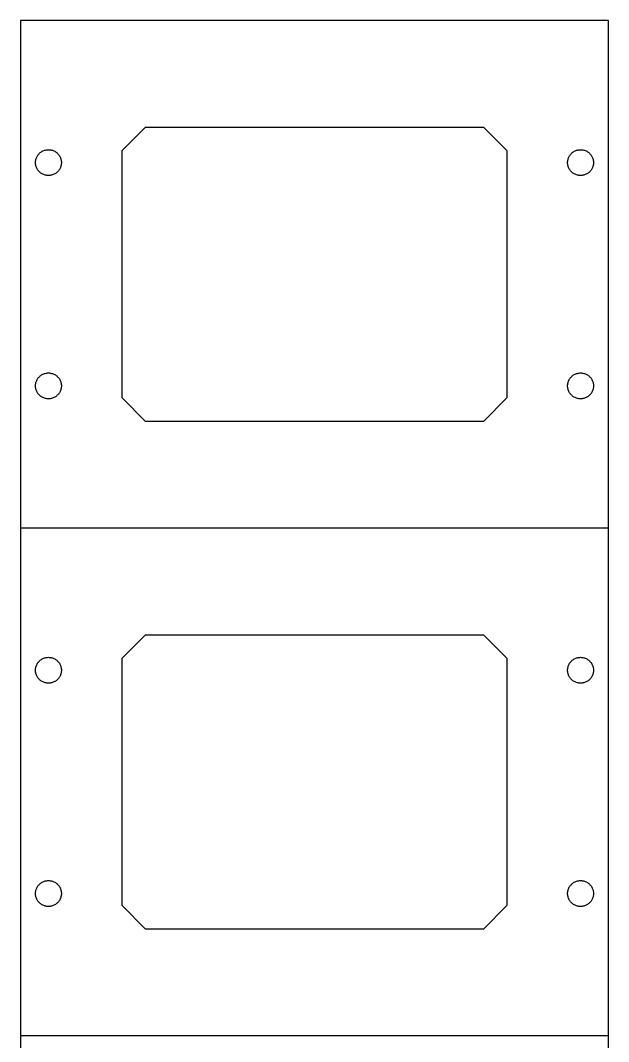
# Model space of a CAD drawing. Extents: x 0 to 125, y 0 to 432.
# Drawn here: x 0 to 125, y 214.8 to 432 of the extents above; entities that cross this region are included whole.
import ezdxf

# ---------------------------------------------------------------- set-up
doc = ezdxf.new("R2010")
doc.units = 0
doc.layers.add('LAYER_1', color=7, linetype='CONTINUOUS')

msp = doc.modelspace()

# ---------------------------------------------------------------- linework, layer by layer
at = {"layer": 'LAYER_1', "color": 7}
for p, q in [((0, 432.000035), (0, 0.000007)), ((124.999998, 432.000035), (0, 432.000035)), ((124.999998, 0.000007), (124.999998, 432.000035)), ((21.598599, 404.301834), (26.598601, 409.301833)), ((26.598601, 409.301833), (98.401398, 409.301833)), ((98.401398, 409.301833), (103.401399, 404.301834)), ((4.476499, 404.071933), (4.625199, 404.159834)), ((4.625199, 404.159834), (4.7791, 404.238334)), ((4.7791, 404.238334), (4.937698, 404.306934)), ((4.937698, 404.306934), (5.100199, 404.365433)), ((5.100199, 404.365433), (5.2661, 404.413634)), ((5.2661, 404.413634), (5.4347, 404.451333)), ((5.4347, 404.451333), (5.6053, 404.478342)), ((5.6053, 404.478333), (5.777301, 404.494646)), ((5.777301, 404.494634), (5.949998, 404.500025)), ((5.949998, 404.500033), (6.122698, 404.494643)), ((6.122698, 404.494634), (6.294699, 404.478322)), ((6.294699, 404.478333), (6.465299, 404.451325)), ((6.465299, 404.451333), (6.633899, 404.413634)), ((6.633899, 404.413634), (6.7998, 404.365433)), ((6.7998, 404.365433), (6.9624, 404.306934)), ((6.9624, 404.306934), (7.120898, 404.238334)), ((7.120898, 404.238334), (7.2748, 404.159834)), ((7.2748, 404.159834), (7.4235, 404.071933)), ((21.598599, 351.698223), (21.598599, 404.301834)), ((103.401399, 404.301834), (103.401399, 351.698223)), ((117.576498, 404.071933), (117.725198, 404.159834)), ((117.725198, 404.159834), (117.8791, 404.238334)), ((117.8791, 404.238334), (118.037599, 404.306934)), ((118.037599, 404.306934), (118.200198, 404.365433)), ((118.200198, 404.365433), (118.3661, 404.413634)), ((118.3661, 404.413634), (118.534699, 404.451333)), ((118.534699, 404.451333), (118.7053, 404.478342)), ((118.7053, 404.478333), (118.8773, 404.494646)), ((118.8773, 404.494634), (119.05, 404.500025)), ((119.05, 404.500033), (119.222698, 404.494643)), ((119.222698, 404.494634), (119.394698, 404.478322)), ((119.394698, 404.478333), (119.565299, 404.451325)), ((119.565299, 404.451333), (119.733898, 404.413634)), ((119.733898, 404.413634), (119.8998, 404.365433)), ((119.8998, 404.365433), (120.0623, 404.306934)), ((120.0623, 404.306934), (120.220898, 404.238334)), ((120.220898, 404.238334), (120.374799, 404.159834)), ((120.374799, 404.159834), (120.5235, 404.071933)), ((3.199999, 401.750035), (3.20539, 401.922735)), ((3.205398, 401.922735), (3.221711, 402.094735)), ((3.221699, 402.094735), (3.248708, 402.265336)), ((3.2487, 402.265336), (3.286399, 402.433935)), ((3.286399, 402.433935), (3.334599, 402.599834)), ((3.334599, 402.599834), (3.393099, 402.762335)), ((3.393099, 402.762335), (3.461698, 402.920935)), ((3.461698, 402.920935), (3.540198, 403.074834)), ((3.540198, 403.074834), (3.628099, 403.223534)), ((3.628099, 403.223534), (3.725201, 403.366434)), ((3.725201, 403.366434), (3.831099, 403.502934)), ((3.831099, 403.502934), (3.9453, 403.632533)), ((3.9453, 403.632533), (4.0675, 403.754735)), ((4.0675, 403.754735), (4.197099, 403.868934)), ((4.197099, 403.868934), (4.333598, 403.974835)), ((4.333598, 403.974835), (4.476499, 404.071933)), ((7.4235, 404.071933), (7.5664, 403.974835)), ((7.5664, 403.974835), (7.7029, 403.868934)), ((7.7029, 403.868934), (7.832499, 403.754735)), ((7.832499, 403.754735), (7.954699, 403.632533)), ((7.954699, 403.632533), (8.0689, 403.502934)), ((8.0689, 403.502934), (8.174798, 403.366434)), ((8.174798, 403.366434), (8.271899, 403.223534)), ((8.271899, 403.223534), (8.3598, 403.074834)), ((8.3598, 403.074834), (8.438301, 402.920935)), ((8.438301, 402.920935), (8.5069, 402.762335)), ((8.5069, 402.762335), (8.565399, 402.599834)), ((8.565399, 402.599834), (8.6136, 402.433935)), ((8.6136, 402.433935), (8.651299, 402.265336)), ((8.651299, 402.265336), (8.678308, 402.094735)), ((8.678299, 402.094735), (8.694612, 401.922735)), ((8.694601, 401.922735), (8.699991, 401.750035)), ((116.299999, 401.750035), (116.305389, 401.922735)), ((116.305398, 401.922735), (116.32171, 402.094735)), ((116.321699, 402.094735), (116.348708, 402.265336)), ((116.348699, 402.265336), (116.386398, 402.433935)), ((116.386398, 402.433935), (116.434599, 402.599834)), ((116.434599, 402.599834), (116.493098, 402.762335)), ((116.493098, 402.762335), (116.561698, 402.920935)), ((116.561698, 402.920935), (116.640198, 403.074834)), ((116.640198, 403.074834), (116.728099, 403.223534)), ((116.728099, 403.223534), (116.8252, 403.366434)), ((116.8252, 403.366434), (116.931099, 403.502934)), ((116.931099, 403.502934), (117.0453, 403.632533)), ((117.0453, 403.632533), (117.167499, 403.754735)), ((117.167499, 403.754735), (117.297098, 403.868934)), ((117.297098, 403.868934), (117.433598, 403.974835)), ((117.433598, 403.974835), (117.576498, 404.071933)), ((120.5235, 404.071933), (120.6664, 403.974835)), ((120.6664, 403.974835), (120.8029, 403.868934)), ((120.8029, 403.868934), (120.932499, 403.754735)), ((120.932499, 403.754735), (121.054698, 403.632533)), ((121.054698, 403.632533), (121.168899, 403.502934)), ((121.168899, 403.502934), (121.274798, 403.366434)), ((121.274798, 403.366434), (121.371899, 403.223534)), ((121.371899, 403.223534), (121.4598, 403.074834)), ((121.4598, 403.074834), (121.5383, 402.920935)), ((121.5383, 402.920935), (121.6069, 402.762335)), ((121.6069, 402.762335), (121.665399, 402.599834)), ((121.665399, 402.599834), (121.7136, 402.433935)), ((121.7136, 402.433935), (121.751299, 402.265336)), ((121.751299, 402.265336), (121.778308, 402.094735)), ((121.778299, 402.094735), (121.794611, 401.922735)), ((121.7946, 401.922735), (121.799991, 401.750035)), ((3.205398, 401.577334), (3.200008, 401.750035)), ((3.221699, 401.405334), (3.205387, 401.577334)), ((3.2487, 401.234734), (3.221691, 401.405334)), ((3.286399, 401.066134), (3.2487, 401.234734)), ((3.334599, 400.900235), (3.286399, 401.066134)), ((3.393099, 400.737735), (3.334599, 400.900235)), ((3.461698, 400.579134), (3.393099, 400.737735)), ((3.540198, 400.425236), (3.461698, 400.579134)), ((3.628099, 400.276535), (3.540198, 400.425236)), ((3.725201, 400.133635), (3.628099, 400.276535)), ((3.831099, 399.997135), (3.725201, 400.133635)), ((3.9453, 399.867533), (3.831099, 399.997135)), ((4.0675, 399.745334), (3.9453, 399.867533)), ((4.197099, 399.631133), (4.0675, 399.745334)), ((7.832499, 399.745334), (7.7029, 399.631133)), ((7.954699, 399.867533), (7.832499, 399.745334)), ((8.0689, 399.997135), (7.954699, 399.867533)), ((8.174798, 400.133635), (8.0689, 399.997135)), ((8.271899, 400.276535), (8.174798, 400.133635)), ((8.3598, 400.425236), (8.271899, 400.276535)), ((8.438301, 400.579134), (8.3598, 400.425236)), ((8.5069, 400.737735), (8.438301, 400.579134)), ((8.565399, 400.900235), (8.5069, 400.737735)), ((8.6136, 401.066134), (8.565399, 400.900235)), ((8.651299, 401.234734), (8.6136, 401.066134)), ((8.678299, 401.405334), (8.651291, 401.234734)), ((8.694601, 401.577334), (8.678288, 401.405334)), ((8.7, 401.750035), (8.694609, 401.577334)), ((116.305398, 401.577334), (116.300007, 401.750035)), ((116.321699, 401.405334), (116.305386, 401.577334)), ((116.348699, 401.234734), (116.32169, 401.405334)), ((116.386398, 401.066134), (116.348699, 401.234734)), ((116.434599, 400.900235), (116.386398, 401.066134)), ((116.493098, 400.737735), (116.434599, 400.900235)), ((116.561698, 400.579134), (116.493098, 400.737735)), ((116.640198, 400.425236), (116.561698, 400.579134)), ((116.728099, 400.276535), (116.640198, 400.425236)), ((116.8252, 400.133635), (116.728099, 400.276535)), ((116.931099, 399.997135), (116.8252, 400.133635)), ((117.0453, 399.867533), (116.931099, 399.997135)), ((117.167499, 399.745334), (117.0453, 399.867533)), ((117.297098, 399.631133), (117.167499, 399.745334)), ((120.932499, 399.745334), (120.8029, 399.631133)), ((121.054698, 399.867533), (120.932499, 399.745334)), ((121.168899, 399.997135), (121.054698, 399.867533)), ((121.274798, 400.133635), (121.168899, 399.997135)), ((121.371899, 400.276535), (121.274798, 400.133635)), ((121.4598, 400.425236), (121.371899, 400.276535)), ((121.5383, 400.579134), (121.4598, 400.425236)), ((121.6069, 400.737735), (121.5383, 400.579134)), ((121.665399, 400.900235), (121.6069, 400.737735)), ((121.7136, 401.066134), (121.665399, 400.900235)), ((121.751299, 401.234734), (121.7136, 401.066134)), ((121.778299, 401.405334), (121.75129, 401.234734)), ((121.7946, 401.577334), (121.778288, 401.405334)), ((121.799999, 401.750035), (121.794609, 401.577334)), ((4.333598, 399.525235), (4.197099, 399.631133)), ((4.476499, 399.428133), (4.333598, 399.525235)), ((4.625199, 399.340133), (4.476499, 399.428133)), ((4.7791, 399.261735), (4.625199, 399.340133)), ((4.937698, 399.193135), (4.7791, 399.261735)), ((5.100199, 399.134633), (4.937698, 399.193135)), ((5.2661, 399.086435), (5.100199, 399.134633)), ((5.4347, 399.048733), (5.2661, 399.086435)), ((5.6053, 399.021733), (5.4347, 399.048742)), ((5.777301, 399.005435), (5.6053, 399.021747)), ((5.949998, 399.000033), (5.777301, 399.005424)), ((6.122698, 399.005435), (5.949998, 399.000044)), ((6.294699, 399.021733), (6.122698, 399.005421)), ((6.465299, 399.048733), (6.294699, 399.021725)), ((6.633899, 399.086435), (6.465299, 399.048733)), ((6.7998, 399.134633), (6.633899, 399.086435)), ((6.9624, 399.193135), (6.7998, 399.134633)), ((7.120898, 399.261735), (6.9624, 399.193135)), ((7.2748, 399.340133), (7.120898, 399.261735)), ((7.4235, 399.428133), (7.2748, 399.340133)), ((7.5664, 399.525235), (7.4235, 399.428133)), ((7.7029, 399.631133), (7.5664, 399.525235)), ((117.433598, 399.525235), (117.297098, 399.631133)), ((117.576498, 399.428133), (117.433598, 399.525235)), ((117.725198, 399.340133), (117.576498, 399.428133)), ((117.8791, 399.261735), (117.725198, 399.340133)), ((118.037599, 399.193135), (117.8791, 399.261735)), ((118.200198, 399.134633), (118.037599, 399.193135)), ((118.3661, 399.086435), (118.200198, 399.134633)), ((118.534699, 399.048733), (118.3661, 399.086435)), ((118.7053, 399.021733), (118.534699, 399.048742)), ((118.8773, 399.005435), (118.7053, 399.021747)), ((119.05, 399.000033), (118.8773, 399.005424)), ((119.222698, 399.005435), (119.05, 399.000044)), ((119.394698, 399.021733), (119.222698, 399.005421)), ((119.565299, 399.048733), (119.394698, 399.021725)), ((119.733898, 399.086435), (119.565299, 399.048733)), ((119.8998, 399.134633), (119.733898, 399.086435)), ((120.0623, 399.193135), (119.8998, 399.134633)), ((120.220898, 399.261735), (120.0623, 399.193135)), ((120.374799, 399.340133), (120.220898, 399.261735)), ((120.5235, 399.428133), (120.374799, 399.340133)), ((120.6664, 399.525235), (120.5235, 399.428133)), ((120.8029, 399.631133), (120.6664, 399.525235)), ((4.0675, 356.254729), (4.197099, 356.368944)), ((4.197099, 356.368944), (4.333598, 356.474834)), ((4.333598, 356.474834), (4.476499, 356.571946)), ((4.476499, 356.571946), (4.625199, 356.659943)), ((4.625199, 356.659943), (4.7791, 356.738345)), ((4.7791, 356.738345), (4.937698, 356.806925)), ((4.937698, 356.806925), (5.100199, 356.865429)), ((5.100199, 356.865429), (5.2661, 356.913633)), ((5.2661, 356.913633), (5.4347, 356.951338)), ((5.4347, 356.951338), (5.6053, 356.978431)), ((5.6053, 356.978346), (5.777301, 356.994715)), ((5.777301, 356.994631), (5.949998, 356.999993)), ((5.949998, 357.000021), (6.122698, 356.994659)), ((6.122698, 356.994631), (6.294699, 356.978262)), ((6.294699, 356.978346), (6.465299, 356.951253)), ((6.465299, 356.951338), (6.633899, 356.913633)), ((6.633899, 356.913633), (6.7998, 356.865429)), ((6.7998, 356.865429), (6.9624, 356.806925)), ((6.9624, 356.806925), (7.120898, 356.738345)), ((7.120898, 356.738345), (7.2748, 356.659943)), ((7.2748, 356.659943), (7.4235, 356.571946)), ((7.4235, 356.571946), (7.5664, 356.474834)), ((7.5664, 356.474834), (7.7029, 356.368944)), ((7.7029, 356.368944), (7.832499, 356.254729)), ((117.167499, 356.254729), (117.297098, 356.368944)), ((117.297098, 356.368944), (117.433598, 356.474834)), ((117.433598, 356.474834), (117.576498, 356.571946)), ((117.576498, 356.571946), (117.725198, 356.659943)), ((117.725198, 356.659943), (117.8791, 356.738345)), ((117.8791, 356.738345), (118.037599, 356.806925)), ((118.037599, 356.806925), (118.200198, 356.865429)), ((118.200198, 356.865429), (118.3661, 356.913633)), ((118.3661, 356.913633), (118.534699, 356.951338)), ((118.534699, 356.951338), (118.7053, 356.978431)), ((118.7053, 356.978346), (118.8773, 356.994715)), ((118.8773, 356.994631), (119.05, 356.999993)), ((119.05, 357.000021), (119.222698, 356.994659)), ((119.222698, 356.994631), (119.394698, 356.978262)), ((119.394698, 356.978346), (119.565299, 356.951253)), ((119.565299, 356.951338), (119.733898, 356.913633)), ((119.733898, 356.913633), (119.8998, 356.865429)), ((119.8998, 356.865429), (120.0623, 356.806925)), ((120.0623, 356.806925), (120.220898, 356.738345)), ((120.220898, 356.738345), (120.374799, 356.659943)), ((120.374799, 356.659943), (120.5235, 356.571946)), ((120.5235, 356.571946), (120.6664, 356.474834)), ((120.6664, 356.474834), (120.8029, 356.368944)), ((120.8029, 356.368944), (120.932499, 356.254729)), ((3.199999, 354.250048), (3.20539, 354.42274)), ((3.205398, 354.077328), (3.200008, 354.250048)), ((3.205398, 354.42274), (3.221711, 354.594726)), ((3.221699, 354.594726), (3.248708, 354.765329)), ((3.2487, 354.765329), (3.286399, 354.933929)), ((3.286399, 354.933929), (3.334599, 355.099847)), ((3.334599, 355.099847), (3.393099, 355.262322)), ((3.393099, 355.262322), (3.461698, 355.420931)), ((3.461698, 355.420931), (3.540198, 355.574827)), ((3.540198, 355.574827), (3.628099, 355.72353)), ((3.628099, 355.72353), (3.725201, 355.866447)), ((3.725201, 355.866447), (3.831099, 356.00293)), ((3.831099, 356.00293), (3.9453, 356.132526)), ((3.9453, 356.132526), (4.0675, 356.254729)), ((7.832499, 356.254729), (7.954699, 356.132526)), ((7.954699, 356.132526), (8.0689, 356.00293)), ((8.0689, 356.00293), (8.174798, 355.866447)), ((8.174798, 355.866447), (8.271899, 355.72353)), ((8.271899, 355.72353), (8.3598, 355.574827)), ((8.3598, 355.574827), (8.438301, 355.420931)), ((8.438301, 355.420931), (8.5069, 355.262322)), ((8.5069, 355.262322), (8.565399, 355.099847)), ((8.565399, 355.099847), (8.6136, 354.933929)), ((8.6136, 354.933929), (8.651299, 354.765329)), ((8.651299, 354.765329), (8.678308, 354.594726)), ((8.678299, 354.594726), (8.694612, 354.42274)), ((8.694601, 354.42274), (8.699991, 354.250048)), ((8.7, 354.250048), (8.694609, 354.077328)), ((116.299999, 354.250048), (116.305389, 354.42274)), ((116.305398, 354.077328), (116.300007, 354.250048)), ((116.305398, 354.42274), (116.32171, 354.594726)), ((116.321699, 354.594726), (116.348708, 354.765329)), ((116.348699, 354.765329), (116.386398, 354.933929)), ((116.386398, 354.933929), (116.434599, 355.099847)), ((116.434599, 355.099847), (116.493098, 355.262322)), ((116.493098, 355.262322), (116.561698, 355.420931)), ((116.561698, 355.420931), (116.640198, 355.574827)), ((116.640198, 355.574827), (116.728099, 355.72353)), ((116.728099, 355.72353), (116.8252, 355.866447)), ((116.8252, 355.866447), (116.931099, 356.00293)), ((116.931099, 356.00293), (117.0453, 356.132526)), ((117.0453, 356.132526), (117.167499, 356.254729)), ((120.932499, 356.254729), (121.054698, 356.132526)), ((121.054698, 356.132526), (121.168899, 356.00293)), ((121.168899, 356.00293), (121.274798, 355.866447)), ((121.274798, 355.866447), (121.371899, 355.72353)), ((121.371899, 355.72353), (121.4598, 355.574827)), ((121.4598, 355.574827), (121.5383, 355.420931)), ((121.5383, 355.420931), (121.6069, 355.262322)), ((121.6069, 355.262322), (121.665399, 355.099847)), ((121.665399, 355.099847), (121.7136, 354.933929)), ((121.7136, 354.933929), (121.751299, 354.765329)), ((121.751299, 354.765329), (121.778308, 354.594726)), ((121.778299, 354.594726), (121.794611, 354.42274)), ((121.7946, 354.42274), (121.799991, 354.250048)), ((121.799999, 354.250048), (121.794609, 354.077328)), ((3.221699, 353.905342), (3.205387, 354.077328)), ((3.2487, 353.734738), (3.221691, 353.905342)), ((3.286399, 353.566139), (3.2487, 353.734738)), ((3.334599, 353.40022), (3.286399, 353.566139)), ((3.393099, 353.237745), (3.334599, 353.40022)), ((3.461698, 353.079136), (3.393099, 353.237745)), ((3.540198, 352.92524), (3.461698, 353.079136)), ((3.628099, 352.776537), (3.540198, 352.92524)), ((3.725201, 352.63362), (3.628099, 352.776537)), ((3.831099, 352.497137), (3.725201, 352.63362)), ((3.9453, 352.367541), (3.831099, 352.497137)), ((4.0675, 352.245339), (3.9453, 352.367541)), ((4.197099, 352.131123), (4.0675, 352.245339)), ((4.333598, 352.025234), (4.197099, 352.131123)), ((4.476499, 351.928121), (4.333598, 352.025234)), ((7.5664, 352.025234), (7.4235, 351.928121)), ((7.7029, 352.131123), (7.5664, 352.025234)), ((7.832499, 352.245339), (7.7029, 352.131123)), ((7.954699, 352.367541), (7.832499, 352.245339)), ((8.0689, 352.497137), (7.954699, 352.367541)), ((8.174798, 352.63362), (8.0689, 352.497137)), ((8.271899, 352.776537), (8.174798, 352.63362)), ((8.3598, 352.92524), (8.271899, 352.776537)), ((8.438301, 353.079136), (8.3598, 352.92524)), ((8.5069, 353.237745), (8.438301, 353.079136)), ((8.565399, 353.40022), (8.5069, 353.237745)), ((8.6136, 353.566139), (8.565399, 353.40022)), ((8.651299, 353.734738), (8.6136, 353.566139)), ((8.678299, 353.905342), (8.651291, 353.734738)), ((8.694601, 354.077328), (8.678288, 353.905342)), ((116.321699, 353.905342), (116.305386, 354.077328)), ((116.348699, 353.734738), (116.32169, 353.905342)), ((116.386398, 353.566139), (116.348699, 353.734738)), ((116.434599, 353.40022), (116.386398, 353.566139)), ((116.493098, 353.237745), (116.434599, 353.40022)), ((116.561698, 353.079136), (116.493098, 353.237745)), ((116.640198, 352.92524), (116.561698, 353.079136)), ((116.728099, 352.776537), (116.640198, 352.92524)), ((116.8252, 352.63362), (116.728099, 352.776537)), ((116.931099, 352.497137), (116.8252, 352.63362)), ((117.0453, 352.367541), (116.931099, 352.497137)), ((117.167499, 352.245339), (117.0453, 352.367541)), ((117.297098, 352.131123), (117.167499, 352.245339)), ((117.433598, 352.025234), (117.297098, 352.131123)), ((117.576498, 351.928121), (117.433598, 352.025234)), ((120.6664, 352.025234), (120.5235, 351.928121)), ((120.8029, 352.131123), (120.6664, 352.025234)), ((120.932499, 352.245339), (120.8029, 352.131123)), ((121.054698, 352.367541), (120.932499, 352.245339)), ((121.168899, 352.497137), (121.054698, 352.367541)), ((121.274798, 352.63362), (121.168899, 352.497137)), ((121.371899, 352.776537), (121.274798, 352.63362)), ((121.4598, 352.92524), (121.371899, 352.776537)), ((121.5383, 353.079136), (121.4598, 352.92524)), ((121.6069, 353.237745), (121.5383, 353.079136)), ((121.665399, 353.40022), (121.6069, 353.237745)), ((121.7136, 353.566139), (121.665399, 353.40022)), ((121.751299, 353.734738), (121.7136, 353.566139)), ((121.778299, 353.905342), (121.75129, 353.734738)), ((121.7946, 354.077328), (121.778288, 353.905342)), ((4.625199, 351.840237), (4.476499, 351.928121)), ((4.7791, 351.761723), (4.625199, 351.840237)), ((4.937698, 351.693143), (4.7791, 351.761723)), ((5.100199, 351.634638), (4.937698, 351.693143)), ((5.2661, 351.586434), (5.100199, 351.634638)), ((5.4347, 351.54873), (5.2661, 351.586434)), ((5.6053, 351.521721), (5.4347, 351.548814)), ((5.777301, 351.505437), (5.6053, 351.521806)), ((5.949998, 351.500046), (5.777301, 351.505408)), ((6.122698, 351.505437), (5.949998, 351.500074)), ((6.294699, 351.521721), (6.122698, 351.505352)), ((6.465299, 351.54873), (6.294699, 351.521636)), ((6.633899, 351.586434), (6.465299, 351.54873)), ((6.7998, 351.634638), (6.633899, 351.586434)), ((6.9624, 351.693143), (6.7998, 351.634638)), ((7.120898, 351.761723), (6.9624, 351.693143)), ((7.2748, 351.840237), (7.120898, 351.761723)), ((7.4235, 351.928121), (7.2748, 351.840237)), ((26.598601, 346.698233), (21.598599, 351.698223)), ((103.401399, 351.698223), (98.401398, 346.698233)), ((117.725198, 351.840237), (117.576498, 351.928121)), ((117.8791, 351.761723), (117.725198, 351.840237)), ((118.037599, 351.693143), (117.8791, 351.761723)), ((118.200198, 351.634638), (118.037599, 351.693143)), ((118.3661, 351.586434), (118.200198, 351.634638)), ((118.534699, 351.54873), (118.3661, 351.586434)), ((118.7053, 351.521721), (118.534699, 351.548814)), ((118.8773, 351.505437), (118.7053, 351.521806)), ((119.05, 351.500046), (118.8773, 351.505408)), ((119.222698, 351.505437), (119.05, 351.500074)), ((119.394698, 351.521721), (119.222698, 351.505352)), ((119.565299, 351.54873), (119.394698, 351.521636)), ((119.733898, 351.586434), (119.565299, 351.54873)), ((119.8998, 351.634638), (119.733898, 351.586434)), ((120.0623, 351.693143), (119.8998, 351.634638)), ((120.220898, 351.761723), (120.0623, 351.693143)), ((120.374799, 351.840237), (120.220898, 351.761723)), ((120.5235, 351.928121), (120.374799, 351.840237)), ((98.401398, 346.698233), (26.598601, 346.698233)), ((124.999998, 324.000019), (0, 324.000019)), ((21.598599, 296.301819), (26.598601, 301.301817)), ((26.598601, 301.301817), (98.401398, 301.301817)), ((98.401398, 301.301817), (103.401399, 296.301819)), ((3.725201, 295.366419), (3.831099, 295.502918)), ((3.831099, 295.502918), (3.9453, 295.632518)), ((3.9453, 295.632518), (4.0675, 295.75472)), ((4.0675, 295.75472), (4.197099, 295.868918)), ((4.197099, 295.868918), (4.333598, 295.974819)), ((4.333598, 295.974819), (4.476499, 296.071918)), ((4.476499, 296.071918), (4.625199, 296.159819)), ((4.625199, 296.159819), (4.7791, 296.238319)), ((4.7791, 296.238319), (4.937698, 296.306919)), ((4.937698, 296.306919), (5.100199, 296.365418)), ((5.100199, 296.365418), (5.2661, 296.413618)), ((5.2661, 296.413618), (5.4347, 296.451318)), ((5.4347, 296.451318), (5.6053, 296.478326)), ((5.6053, 296.478318), (5.777301, 296.49463)), ((5.777301, 296.494619), (5.949998, 296.500009)), ((5.949998, 296.500018), (6.122698, 296.494627)), ((6.122698, 296.494619), (6.294699, 296.478307)), ((6.294699, 296.478318), (6.465299, 296.451309)), ((6.465299, 296.451318), (6.633899, 296.413618)), ((6.633899, 296.413618), (6.7998, 296.365418)), ((6.7998, 296.365418), (6.9624, 296.306919)), ((6.9624, 296.306919), (7.120898, 296.238319)), ((7.120898, 296.238319), (7.2748, 296.159819)), ((7.2748, 296.159819), (7.4235, 296.071918)), ((7.4235, 296.071918), (7.5664, 295.974819)), ((7.5664, 295.974819), (7.7029, 295.868918)), ((7.7029, 295.868918), (7.832499, 295.75472)), ((7.832499, 295.75472), (7.954699, 295.632518)), ((7.954699, 295.632518), (8.0689, 295.502918)), ((8.0689, 295.502918), (8.174798, 295.366419)), ((21.598599, 243.698207), (21.598599, 296.301819)), ((103.401399, 296.301819), (103.401399, 243.698207)), ((116.8252, 295.366419), (116.931099, 295.502918)), ((116.931099, 295.502918), (117.0453, 295.632518)), ((117.0453, 295.632518), (117.167499, 295.75472)), ((117.167499, 295.75472), (117.297098, 295.868918)), ((117.297098, 295.868918), (117.433598, 295.974819)), ((117.433598, 295.974819), (117.576498, 296.071918)), ((117.576498, 296.071918), (117.725198, 296.159819)), ((117.725198, 296.159819), (117.8791, 296.238319)), ((117.8791, 296.238319), (118.037599, 296.306919)), ((118.037599, 296.306919), (118.200198, 296.365418)), ((118.200198, 296.365418), (118.3661, 296.413618)), ((118.3661, 296.413618), (118.534699, 296.451318)), ((118.534699, 296.451318), (118.7053, 296.478326)), ((118.7053, 296.478318), (118.8773, 296.49463)), ((118.8773, 296.494619), (119.05, 296.500009)), ((119.05, 296.500018), (119.222698, 296.494627)), ((119.222698, 296.494619), (119.394698, 296.478307)), ((119.394698, 296.478318), (119.565299, 296.451309)), ((119.565299, 296.451318), (119.733898, 296.413618)), ((119.733898, 296.413618), (119.8998, 296.365418)), ((119.8998, 296.365418), (120.0623, 296.306919)), ((120.0623, 296.306919), (120.220898, 296.238319)), ((120.220898, 296.238319), (120.374799, 296.159819)), ((120.374799, 296.159819), (120.5235, 296.071918)), ((120.5235, 296.071918), (120.6664, 295.974819)), ((120.6664, 295.974819), (120.8029, 295.868918)), ((120.8029, 295.868918), (120.932499, 295.75472)), ((120.932499, 295.75472), (121.054698, 295.632518)), ((121.054698, 295.632518), (121.168899, 295.502918)), ((121.168899, 295.502918), (121.274798, 295.366419)), ((3.199999, 293.750019), (3.20539, 293.922719)), ((3.205398, 293.577319), (3.200008, 293.750019)), ((3.221699, 293.405319), (3.205387, 293.577319)), ((3.205398, 293.922719), (3.221711, 294.09472)), ((3.2487, 293.234718), (3.221691, 293.405319)), ((3.221699, 294.09472), (3.248708, 294.26532)), ((3.2487, 294.26532), (3.286399, 294.43392)), ((3.286399, 294.43392), (3.334599, 294.599819)), ((3.334599, 294.599819), (3.393099, 294.762319)), ((3.393099, 294.762319), (3.461698, 294.92092)), ((3.461698, 294.92092), (3.540198, 295.074818)), ((3.540198, 295.074818), (3.628099, 295.223518)), ((3.628099, 295.223518), (3.725201, 295.366419)), ((8.174798, 295.366419), (8.271899, 295.223518)), ((8.271899, 295.223518), (8.3598, 295.074818)), ((8.3598, 295.074818), (8.438301, 294.92092)), ((8.438301, 294.92092), (8.5069, 294.762319)), ((8.5069, 294.762319), (8.565399, 294.599819)), ((8.565399, 294.599819), (8.6136, 294.43392)), ((8.6136, 294.43392), (8.651299, 294.26532)), ((8.678299, 293.405319), (8.651291, 293.234718)), ((8.651299, 294.26532), (8.678308, 294.09472)), ((8.694601, 293.577319), (8.678288, 293.405319)), ((8.678299, 294.09472), (8.694612, 293.922719)), ((8.694601, 293.922719), (8.699991, 293.750019)), ((8.7, 293.750019), (8.694609, 293.577319)), ((116.299999, 293.750019), (116.305389, 293.922719)), ((116.305398, 293.577319), (116.300007, 293.750019)), ((116.321699, 293.405319), (116.305386, 293.577319)), ((116.305398, 293.922719), (116.32171, 294.09472)), ((116.348699, 293.234718), (116.32169, 293.405319)), ((116.321699, 294.09472), (116.348708, 294.26532)), ((116.348699, 294.26532), (116.386398, 294.43392)), ((116.386398, 294.43392), (116.434599, 294.599819)), ((116.434599, 294.599819), (116.493098, 294.762319)), ((116.493098, 294.762319), (116.561698, 294.92092)), ((116.561698, 294.92092), (116.640198, 295.074818)), ((116.640198, 295.074818), (116.728099, 295.223518)), ((116.728099, 295.223518), (116.8252, 295.366419)), ((121.274798, 295.366419), (121.371899, 295.223518)), ((121.371899, 295.223518), (121.4598, 295.074818)), ((121.4598, 295.074818), (121.5383, 294.92092)), ((121.5383, 294.92092), (121.6069, 294.762319)), ((121.6069, 294.762319), (121.665399, 294.599819)), ((121.665399, 294.599819), (121.7136, 294.43392)), ((121.7136, 294.43392), (121.751299, 294.26532)), ((121.778299, 293.405319), (121.75129, 293.234718)), ((121.751299, 294.26532), (121.778308, 294.09472)), ((121.7946, 293.577319), (121.778288, 293.405319)), ((121.778299, 294.09472), (121.794611, 293.922719)), ((121.7946, 293.922719), (121.799991, 293.750019)), ((121.799999, 293.750019), (121.794609, 293.577319)), ((3.286399, 293.066119), (3.2487, 293.234718)), ((3.334599, 292.90022), (3.286399, 293.066119)), ((3.393099, 292.737719), (3.334599, 292.90022)), ((3.461698, 292.579119), (3.393099, 292.737719)), ((3.540198, 292.42522), (3.461698, 292.579119)), ((3.628099, 292.27652), (3.540198, 292.42522)), ((3.725201, 292.13362), (3.628099, 292.27652)), ((3.831099, 291.99712), (3.725201, 292.13362)), ((3.9453, 291.867518), (3.831099, 291.99712)), ((4.0675, 291.745319), (3.9453, 291.867518)), ((4.197099, 291.631117), (4.0675, 291.745319)), ((4.333598, 291.525219), (4.197099, 291.631117)), ((4.476499, 291.428118), (4.333598, 291.525219)), ((4.625199, 291.340118), (4.476499, 291.428118)), ((4.7791, 291.261719), (4.625199, 291.340118)), ((4.937698, 291.19312), (4.7791, 291.261719)), ((5.100199, 291.134618), (4.937698, 291.19312)), ((5.2661, 291.08642), (5.100199, 291.134618)), ((6.7998, 291.134618), (6.633899, 291.08642)), ((6.9624, 291.19312), (6.7998, 291.134618)), ((7.120898, 291.261719), (6.9624, 291.19312)), ((7.2748, 291.340118), (7.120898, 291.261719)), ((7.4235, 291.428118), (7.2748, 291.340118)), ((7.5664, 291.525219), (7.4235, 291.428118)), ((7.7029, 291.631117), (7.5664, 291.525219)), ((7.832499, 291.745319), (7.7029, 291.631117)), ((7.954699, 291.867518), (7.832499, 291.745319)), ((8.0689, 291.99712), (7.954699, 291.867518)), ((8.174798, 292.13362), (8.0689, 291.99712)), ((8.271899, 292.27652), (8.174798, 292.13362)), ((8.3598, 292.42522), (8.271899, 292.27652)), ((8.438301, 292.579119), (8.3598, 292.42522)), ((8.5069, 292.737719), (8.438301, 292.579119)), ((8.565399, 292.90022), (8.5069, 292.737719)), ((8.6136, 293.066119), (8.565399, 292.90022)), ((8.651299, 293.234718), (8.6136, 293.066119)), ((116.386398, 293.066119), (116.348699, 293.234718)), ((116.434599, 292.90022), (116.386398, 293.066119)), ((116.493098, 292.737719), (116.434599, 292.90022)), ((116.561698, 292.579119), (116.493098, 292.737719)), ((116.640198, 292.42522), (116.561698, 292.579119)), ((116.728099, 292.27652), (116.640198, 292.42522)), ((116.8252, 292.13362), (116.728099, 292.27652)), ((116.931099, 291.99712), (116.8252, 292.13362)), ((117.0453, 291.867518), (116.931099, 291.99712)), ((117.167499, 291.745319), (117.0453, 291.867518)), ((117.297098, 291.631117), (117.167499, 291.745319)), ((117.433598, 291.525219), (117.297098, 291.631117)), ((117.576498, 291.428118), (117.433598, 291.525219)), ((117.725198, 291.340118), (117.576498, 291.428118)), ((117.8791, 291.261719), (117.725198, 291.340118)), ((118.037599, 291.19312), (117.8791, 291.261719)), ((118.200198, 291.134618), (118.037599, 291.19312)), ((118.3661, 291.08642), (118.200198, 291.134618)), ((119.8998, 291.134618), (119.733898, 291.08642)), ((120.0623, 291.19312), (119.8998, 291.134618)), ((120.220898, 291.261719), (120.0623, 291.19312)), ((120.374799, 291.340118), (120.220898, 291.261719)), ((120.5235, 291.428118), (120.374799, 291.340118)), ((120.6664, 291.525219), (120.5235, 291.428118)), ((120.8029, 291.631117), (120.6664, 291.525219)), ((120.932499, 291.745319), (120.8029, 291.631117)), ((121.054698, 291.867518), (120.932499, 291.745319)), ((121.168899, 291.99712), (121.054698, 291.867518)), ((121.274798, 292.13362), (121.168899, 291.99712)), ((121.371899, 292.27652), (121.274798, 292.13362)), ((121.4598, 292.42522), (121.371899, 292.27652)), ((121.5383, 292.579119), (121.4598, 292.42522)), ((121.6069, 292.737719), (121.5383, 292.579119)), ((121.665399, 292.90022), (121.6069, 292.737719)), ((121.7136, 293.066119), (121.665399, 292.90022)), ((121.751299, 293.234718), (121.7136, 293.066119)), ((5.4347, 291.048718), (5.2661, 291.08642)), ((5.6053, 291.021718), (5.4347, 291.048726)), ((5.777301, 291.005419), (5.6053, 291.021732)), ((5.949998, 291.000018), (5.777301, 291.005408)), ((6.122698, 291.005419), (5.949998, 291.000029)), ((6.294699, 291.021718), (6.122698, 291.005405)), ((6.465299, 291.048718), (6.294699, 291.021709)), ((6.633899, 291.08642), (6.465299, 291.048718)), ((118.534699, 291.048718), (118.3661, 291.08642)), ((118.7053, 291.021718), (118.534699, 291.048726)), ((118.8773, 291.005419), (118.7053, 291.021732)), ((119.05, 291.000018), (118.8773, 291.005408)), ((119.222698, 291.005419), (119.05, 291.000029)), ((119.394698, 291.021718), (119.222698, 291.005405)), ((119.565299, 291.048718), (119.394698, 291.021709)), ((119.733898, 291.08642), (119.565299, 291.048718)), ((3.540198, 247.574812), (3.628099, 247.723515)), ((3.628099, 247.723515), (3.725201, 247.866432)), ((3.725201, 247.866432), (3.831099, 248.002915)), ((3.831099, 248.002915), (3.9453, 248.132511)), ((3.9453, 248.132511), (4.0675, 248.254713)), ((4.0675, 248.254713), (4.197099, 248.368929)), ((4.197099, 248.368929), (4.333598, 248.474818)), ((4.333598, 248.474818), (4.476499, 248.571931)), ((4.476499, 248.571931), (4.625199, 248.659928)), ((4.625199, 248.659928), (4.7791, 248.738329)), ((4.7791, 248.738329), (4.937698, 248.806909)), ((4.937698, 248.806909), (5.100199, 248.865414)), ((5.100199, 248.865414), (5.2661, 248.913617)), ((5.2661, 248.913617), (5.4347, 248.951322)), ((5.4347, 248.951322), (5.6053, 248.978416)), ((5.6053, 248.978331), (5.777301, 248.9947)), ((5.777301, 248.994615), (5.949998, 248.999977)), ((5.949998, 249.000006), (6.122698, 248.994643)), ((6.122698, 248.994615), (6.294699, 248.978246)), ((6.294699, 248.978331), (6.465299, 248.951238)), ((6.465299, 248.951322), (6.633899, 248.913617)), ((6.633899, 248.913617), (6.7998, 248.865414)), ((6.7998, 248.865414), (6.9624, 248.806909)), ((6.9624, 248.806909), (7.120898, 248.738329)), ((7.120898, 248.738329), (7.2748, 248.659928)), ((7.2748, 248.659928), (7.4235, 248.571931)), ((7.4235, 248.571931), (7.5664, 248.474818)), ((7.5664, 248.474818), (7.7029, 248.368929)), ((7.7029, 248.368929), (7.832499, 248.254713)), ((7.832499, 248.254713), (7.954699, 248.132511)), ((7.954699, 248.132511), (8.0689, 248.002915)), ((8.0689, 248.002915), (8.174798, 247.866432)), ((8.174798, 247.866432), (8.271899, 247.723515)), ((8.271899, 247.723515), (8.3598, 247.574812)), ((116.640198, 247.574812), (116.728099, 247.723515)), ((116.728099, 247.723515), (116.8252, 247.866432)), ((116.8252, 247.866432), (116.931099, 248.002915)), ((116.931099, 248.002915), (117.0453, 248.132511)), ((117.0453, 248.132511), (117.167499, 248.254713)), ((117.167499, 248.254713), (117.297098, 248.368929)), ((117.297098, 248.368929), (117.433598, 248.474818)), ((117.433598, 248.474818), (117.576498, 248.571931)), ((117.576498, 248.571931), (117.725198, 248.659928)), ((117.725198, 248.659928), (117.8791, 248.738329)), ((117.8791, 248.738329), (118.037599, 248.806909)), ((118.037599, 248.806909), (118.200198, 248.865414)), ((118.200198, 248.865414), (118.3661, 248.913617)), ((118.3661, 248.913617), (118.534699, 248.951322)), ((118.534699, 248.951322), (118.7053, 248.978416)), ((118.7053, 248.978331), (118.8773, 248.9947)), ((118.8773, 248.994615), (119.05, 248.999977)), ((119.05, 249.000006), (119.222698, 248.994643)), ((119.222698, 248.994615), (119.394698, 248.978246)), ((119.394698, 248.978331), (119.565299, 248.951238)), ((119.565299, 248.951322), (119.733898, 248.913617)), ((119.733898, 248.913617), (119.8998, 248.865414)), ((119.8998, 248.865414), (120.0623, 248.806909)), ((120.0623, 248.806909), (120.220898, 248.738329)), ((120.220898, 248.738329), (120.374799, 248.659928)), ((120.374799, 248.659928), (120.5235, 248.571931)), ((120.5235, 248.571931), (120.6664, 248.474818)), ((120.6664, 248.474818), (120.8029, 248.368929)), ((120.8029, 248.368929), (120.932499, 248.254713)), ((120.932499, 248.254713), (121.054698, 248.132511)), ((121.054698, 248.132511), (121.168899, 248.002915)), ((121.168899, 248.002915), (121.274798, 247.866432)), ((121.274798, 247.866432), (121.371899, 247.723515)), ((121.371899, 247.723515), (121.4598, 247.574812)), ((3.199999, 246.250032), (3.20539, 246.422724)), ((3.205398, 246.077312), (3.200008, 246.250032)), ((3.221699, 245.905326), (3.205387, 246.077312)), ((3.205398, 246.422724), (3.221711, 246.59471)), ((3.2487, 245.734723), (3.221691, 245.905326)), ((3.221699, 246.59471), (3.248708, 246.765314)), ((3.2487, 246.765314), (3.286399, 246.933913)), ((3.286399, 245.566123), (3.2487, 245.734723)), ((3.286399, 246.933913), (3.334599, 247.099832)), ((3.334599, 245.400205), (3.286399, 245.566123)), ((3.334599, 247.099832), (3.393099, 247.262307)), ((3.393099, 247.262307), (3.461698, 247.420916)), ((3.461698, 247.420916), (3.540198, 247.574812)), ((8.3598, 247.574812), (8.438301, 247.420916)), ((8.438301, 247.420916), (8.5069, 247.262307)), ((8.5069, 247.262307), (8.565399, 247.099832)), ((8.565399, 247.099832), (8.6136, 246.933913)), ((8.6136, 245.566123), (8.565399, 245.400205)), ((8.6136, 246.933913), (8.651299, 246.765314)), ((8.651299, 245.734723), (8.6136, 245.566123)), ((8.678299, 245.905326), (8.651291, 245.734723)), ((8.651299, 246.765314), (8.678308, 246.59471)), ((8.694601, 246.077312), (8.678288, 245.905326)), ((8.678299, 246.59471), (8.694612, 246.422724)), ((8.694601, 246.422724), (8.699991, 246.250032)), ((8.7, 246.250032), (8.694609, 246.077312)), ((116.299999, 246.250032), (116.305389, 246.422724)), ((116.305398, 246.077312), (116.300007, 246.250032)), ((116.321699, 245.905326), (116.305386, 246.077312)), ((116.305398, 246.422724), (116.32171, 246.59471)), ((116.348699, 245.734723), (116.32169, 245.905326)), ((116.321699, 246.59471), (116.348708, 246.765314)), ((116.348699, 246.765314), (116.386398, 246.933913)), ((116.386398, 245.566123), (116.348699, 245.734723)), ((116.386398, 246.933913), (116.434599, 247.099832)), ((116.434599, 245.400205), (116.386398, 245.566123)), ((116.434599, 247.099832), (116.493098, 247.262307)), ((116.493098, 247.262307), (116.561698, 247.420916)), ((116.561698, 247.420916), (116.640198, 247.574812)), ((121.4598, 247.574812), (121.5383, 247.420916)), ((121.5383, 247.420916), (121.6069, 247.262307)), ((121.6069, 247.262307), (121.665399, 247.099832)), ((121.665399, 247.099832), (121.7136, 246.933913)), ((121.7136, 245.566123), (121.665399, 245.400205)), ((121.7136, 246.933913), (121.751299, 246.765314)), ((121.751299, 245.734723), (121.7136, 245.566123)), ((121.778299, 245.905326), (121.75129, 245.734723)), ((121.751299, 246.765314), (121.778308, 246.59471)), ((121.7946, 246.077312), (121.778288, 245.905326)), ((121.778299, 246.59471), (121.794611, 246.422724)), ((121.7946, 246.422724), (121.799991, 246.250032)), ((121.799999, 246.250032), (121.794609, 246.077312)), ((3.393099, 245.237729), (3.334599, 245.400205)), ((3.461698, 245.079121), (3.393099, 245.237729)), ((3.540198, 244.925225), (3.461698, 245.079121)), ((3.628099, 244.776522), (3.540198, 244.925225)), ((3.725201, 244.633605), (3.628099, 244.776522)), ((3.831099, 244.497122), (3.725201, 244.633605)), ((3.9453, 244.367525), (3.831099, 244.497122)), ((4.0675, 244.245323), (3.9453, 244.367525)), ((4.197099, 244.131108), (4.0675, 244.245323)), ((4.333598, 244.025218), (4.197099, 244.131108)), ((4.476499, 243.928105), (4.333598, 244.025218)), ((4.625199, 243.840221), (4.476499, 243.928105)), ((4.7791, 243.761707), (4.625199, 243.840221)), ((4.937698, 243.693127), (4.7791, 243.761707)), ((5.100199, 243.634623), (4.937698, 243.693127)), ((5.2661, 243.586419), (5.100199, 243.634623)), ((5.4347, 243.548714), (5.2661, 243.586419)), ((5.6053, 243.521705), (5.4347, 243.548799)), ((5.777301, 243.505421), (5.6053, 243.52179)), ((5.949998, 243.500031), (5.777301, 243.505393)), ((6.122698, 243.505421), (5.949998, 243.500059)), ((6.294699, 243.521705), (6.122698, 243.505337)), ((6.465299, 243.548714), (6.294699, 243.521621)), ((6.633899, 243.586419), (6.465299, 243.548714)), ((6.7998, 243.634623), (6.633899, 243.586419)), ((6.9624, 243.693127), (6.7998, 243.634623)), ((7.120898, 243.761707), (6.9624, 243.693127)), ((7.2748, 243.840221), (7.120898, 243.761707)), ((7.4235, 243.928105), (7.2748, 243.840221)), ((7.5664, 244.025218), (7.4235, 243.928105)), ((7.7029, 244.131108), (7.5664, 244.025218)), ((7.832499, 244.245323), (7.7029, 244.131108)), ((7.954699, 244.367525), (7.832499, 244.245323)), ((8.0689, 244.497122), (7.954699, 244.367525)), ((8.174798, 244.633605), (8.0689, 244.497122)), ((8.271899, 244.776522), (8.174798, 244.633605)), ((8.3598, 244.925225), (8.271899, 244.776522)), ((8.438301, 245.079121), (8.3598, 244.925225)), ((8.5069, 245.237729), (8.438301, 245.079121)), ((8.565399, 245.400205), (8.5069, 245.237729)), ((26.598601, 238.698217), (21.598599, 243.698207)), ((103.401399, 243.698207), (98.401398, 238.698217)), ((116.493098, 245.237729), (116.434599, 245.400205)), ((116.561698, 245.079121), (116.493098, 245.237729)), ((116.640198, 244.925225), (116.561698, 245.079121)), ((116.728099, 244.776522), (116.640198, 244.925225)), ((116.8252, 244.633605), (116.728099, 244.776522)), ((116.931099, 244.497122), (116.8252, 244.633605)), ((117.0453, 244.367525), (116.931099, 244.497122)), ((117.167499, 244.245323), (117.0453, 244.367525)), ((117.297098, 244.131108), (117.167499, 244.245323)), ((117.433598, 244.025218), (117.297098, 244.131108)), ((117.576498, 243.928105), (117.433598, 244.025218)), ((117.725198, 243.840221), (117.576498, 243.928105)), ((117.8791, 243.761707), (117.725198, 243.840221)), ((118.037599, 243.693127), (117.8791, 243.761707)), ((118.200198, 243.634623), (118.037599, 243.693127)), ((118.3661, 243.586419), (118.200198, 243.634623)), ((118.534699, 243.548714), (118.3661, 243.586419)), ((118.7053, 243.521705), (118.534699, 243.548799)), ((118.8773, 243.505421), (118.7053, 243.52179)), ((119.05, 243.500031), (118.8773, 243.505393)), ((119.222698, 243.505421), (119.05, 243.500059)), ((119.394698, 243.521705), (119.222698, 243.505337)), ((119.565299, 243.548714), (119.394698, 243.521621)), ((119.733898, 243.586419), (119.565299, 243.548714)), ((119.8998, 243.634623), (119.733898, 243.586419)), ((120.0623, 243.693127), (119.8998, 243.634623)), ((120.220898, 243.761707), (120.0623, 243.693127)), ((120.374799, 243.840221), (120.220898, 243.761707)), ((120.5235, 243.928105), (120.374799, 243.840221)), ((120.6664, 244.025218), (120.5235, 243.928105)), ((120.8029, 244.131108), (120.6664, 244.025218)), ((120.932499, 244.245323), (120.8029, 244.131108)), ((121.054698, 244.367525), (120.932499, 244.245323)), ((121.168899, 244.497122), (121.054698, 244.367525)), ((121.274798, 244.633605), (121.168899, 244.497122)), ((121.371899, 244.776522), (121.274798, 244.633605)), ((121.4598, 244.925225), (121.371899, 244.776522)), ((121.5383, 245.079121), (121.4598, 244.925225)), ((121.6069, 245.237729), (121.5383, 245.079121)), ((121.665399, 245.400205), (121.6069, 245.237729)), ((98.401398, 238.698217), (26.598601, 238.698217)), ((124.999998, 216.000015), (0, 216.000015))]:
    msp.add_line(p, q, dxfattribs=at)

doc.saveas('drawing.dxf')
